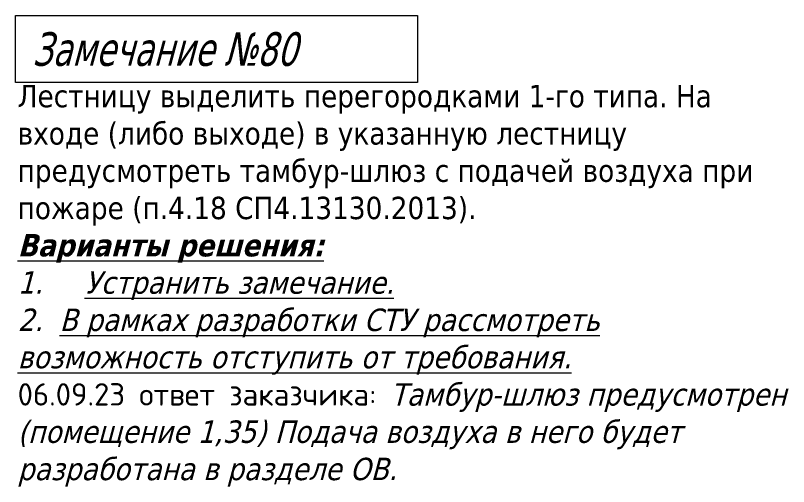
# Model space of a CAD drawing. Header units: millimetres. Extents: x -584918 to 2941280, y 3000189 to 4229862.
# Drawn here: x 169684 to 180065, y 3594749 to 3601067 of the extents above; entities that cross this region are included whole.
import ezdxf

# ---------------------------------------------------------------- set-up
doc = ezdxf.new("R2010")
doc.units = ezdxf.units.MM
doc.layers.add('экспертиза ДУ пояснения', color=6, linetype='Continuous', lineweight=0)
doc.styles.add('ЭКСПЕРТИЗА', font='tahoma.ttf')

msp = doc.modelspace()

# ---------------------------------------------------------------- linework, layer by layer
at = {"layer": 'экспертиза ДУ пояснения', "lineweight": 0}
msp.add_lwpolyline([(169683.767, 3601066.528), (175083.767, 3601066.528), (175083.767, 3600166.528), (169683.767, 3600166.528), (169683.767, 3601066.528)], dxfattribs=at)

# ---------------------------------------------------------------- texts
at = {"layer": 'экспертиза ДУ пояснения', "lineweight": 0, "style": 'ЭКСПЕРТИЗА', "oblique": 14.9999778, "width": 0.8}
msp.add_text('Замечание №80', height=450, dxfattribs=at).set_placement((169908.767, 3600391.528))
at = {"layer": 'экспертиза ДУ пояснения', "lineweight": 0, "ltscale": 100, "insert": (169713.023, 3600135.47), "char_height": 300, "width": 10331.10501, "attachment_point": 1, "style": 'ЭКСПЕРТИЗА'}
msp.add_mtext('\\pt600;Лестницу выделить перегородками 1-го типа. На входе (либо выходе) в указанную лестницу предусмотреть тамбур-шлюз с подачей воздуха при пожаре (п.4.18 СП4.13130.2013).{\\fTahoma|b1|i1|c204|p34;\\L\\C6;\\PВарианты решения:\\P\\pt900;\\fTahoma|b0|i1|c204|p34;\\l1.^I\\LУстранить замечание.\\P\\pt600;\\l2.  \\LВ рамках разработки СТУ рассмотреть возможность отступить от требования.\\P\\fISOCPEUR|b0|i0|c204|p34;\\l\\C4;06.09.23 ответ заказчика: \\fTahoma|b0|i1|c204|p34;Тамбур-шлюз предусмотрен (помещение 1,35) Подача воздуха в него будет разработана в разделе ОВ.}', dxfattribs=at)

doc.saveas('drawing.dxf')
